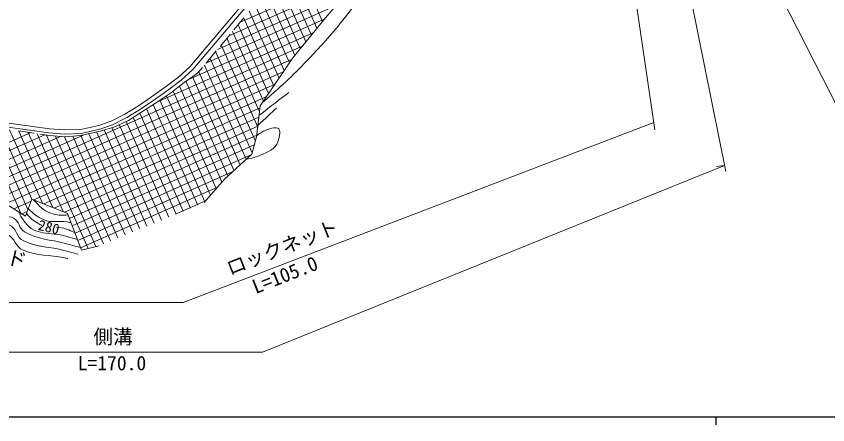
# Model space of a CAD drawing. Units: millimetres, scale not verified. Extents: x 40000 to 680000, y 20000 to 380000.
# Drawn here: x 178947 to 282259, y 204000 to 256001 of the extents above; entities that cross this region are included whole.
import ezdxf
from ezdxf.enums import TextEntityAlignment as Align

# ---------------------------------------------------------------- set-up
doc = ezdxf.new("R2010")
doc.units = ezdxf.units.MM
doc.header["$LTSCALE"] = 1000
for name, color, linetype, lineweight in [('M-BGD', 7, 'Continuous', 13), ('M-STR-HTXT', 7, 'Continuous', 13), ('M-TTL-BAND', 7, 'Continuous', 25)]:
    doc.layers.add(name, color=color, linetype=linetype, lineweight=lineweight)
doc.styles.add('ＭＳ ゴシック', font='')
doc.styles.get('ＭＳ ゴシック').set_extended_font_data('MS Gothic')

msp = doc.modelspace()

# ---------------------------------------------------------------- linework, layer by layer
at = {"layer": 'M-BGD'}
for p, q in [((224131, 262641), (207458, 255237)), ((213631, 262590), (217235, 254477)), ((214354, 263426), (217944, 255343)), ((212909, 261753), (216525, 253610)), ((222692, 260908), (206006, 253498)), ((212191, 260906), (215816, 252743)), ((211477, 260050), (215107, 251876)), ((221180, 259142), (204555, 251759)), ((210048, 258339), (213721, 250069)), ((210762, 259195), (214398, 251009)), ((219668, 257377), (203103, 250020)), ((209334, 257484), (213061, 249091)), ((208620, 256628), (212401, 248113)), ((218166, 255616), (200804, 247904)), ((207932, 255804), (206650, 254269)), ((207906, 255772), (211742, 247135)), ((207191, 254917), (211082, 246157)), ((216760, 253897), (196834, 245047)), ((206170, 253693), (204888, 252158)), ((205763, 253206), (209926, 243832)), ((206477, 254061), (210422, 245179)), ((215354, 252178), (174078, 233847)), ((205049, 252350), (209690, 241900)), ((204407, 251582), (203126, 250047)), ((204334, 251495), (209388, 240116)), ((214001, 250483), (175261, 233278)), ((203620, 250639), (208962, 238610)), ((202645, 249471), (201995, 248692)), ((202906, 249784), (208220, 237819)), ((212947, 248921), (176431, 232703)), ((201995, 248692), (200316, 247582)), ((201382, 248287), (206666, 236390)), ((202192, 248928), (207443, 237105)), ((211892, 247358), (177601, 232129)), ((200316, 247582), (198595, 246226)), ((199717, 247110), (205136, 234907)), ((200536, 247728), (205889, 235676)), ((198595, 246226), (196658, 244929)), ((198906, 246471), (204414, 234069)), ((210838, 245796), (181182, 232625)), ((196658, 244929), (194826, 243742)), ((197232, 245314), (202970, 232393)), ((198075, 245878), (203692, 233231)), ((209986, 244323), (182481, 232108)), ((195537, 244203), (201144, 231578)), ((196386, 244754), (202069, 231958)), ((209844, 243166), (183781, 231591)), ((194826, 243742), (193255, 242746)), ((193833, 243112), (199293, 230819)), ((194687, 243653), (200218, 231198)), ((209703, 242009), (185080, 231074)), ((191357, 241896), (189637, 241386)), ((191122, 241826), (196516, 229679)), ((193255, 242746), (191357, 241896)), ((192047, 242205), (197442, 230059)), ((192960, 242614), (198367, 230439)), ((180722, 241174), (168133, 235583)), ((182573, 240902), (169693, 235182)), ((187456, 240883), (172671, 234316)), ((178110, 241559), (182270, 232192)), ((181214, 241102), (179235, 241393)), ((179281, 241386), (183599, 231663)), ((180451, 241214), (184928, 231134)), ((181622, 241042), (188105, 226445)), ((183161, 240816), (181956, 240993)), ((182793, 240870), (189088, 226694)), ((185160, 240656), (183161, 240816)), ((183939, 240753), (190038, 227021)), ((187156, 240813), (185160, 240656)), ((209562, 240852), (185734, 230270)), ((186136, 240733), (191889, 227780)), ((189637, 241386), (187156, 240813)), ((187191, 240821), (192814, 228160)), ((188183, 241050), (193740, 228540)), ((189176, 241280), (194665, 228920)), ((190155, 241539), (195591, 229299)), ((184585, 240702), (171254, 234781)), ((175417, 240232), (179543, 230940)), ((176617, 239992), (180436, 231394)), ((177633, 240169), (180941, 232721)), ((185073, 240662), (190963, 227400)), ((209248, 239618), (186086, 229332)), ((208742, 238300), (186439, 228395)), ((206442, 236184), (186792, 227457)), ((204582, 234264), (187144, 226519)), ((180829, 232468), (178646, 231499)), ((203055, 232492), (199232, 230794)), ((180351, 231162), (179672, 230860)), ((185494, 230909), (187253, 226229)), ((187253, 226229), (189490, 226796))]:
    msp.add_line(p, q, dxfattribs=at)
for points in [[(218303, 255783), (223627, 262000), (224706, 263372)], [(211704, 262193), (201065, 249576), (199599, 248246), (198071, 247091), (196155, 245733), (194493, 244591), (192780, 243551), (191014, 242649), (189458, 242108), (187160, 241584), (185140, 241525), (183164, 241665), (175234, 242757), (173307, 243244), (171416, 243932), (166013, 246567), (165583, 246691)], [(212087, 261841), (201440, 249214), (199931, 247846), (198378, 246671), (196453, 245307), (194776, 244154), (193034, 243097), (191219, 242170), (189602, 241607), (187226, 241066), (185129, 241005), (183110, 241147), (175135, 242246), (173154, 242747), (171213, 243453), (165825, 246080)], [(202883, 232292), (205449, 235271), (208921, 238465), (209535, 240635), (210017, 244579), (214160, 250718), (218303, 255783)], [(164696, 245124), (162245, 238976), (161932, 235873), (165814, 236180), (171352, 234755), (174151, 233823), (177746, 232058), (180136, 230572), (180923, 232728), (185494, 230909)]]:
    msp.add_lwpolyline(points, dxfattribs=at)
for points, knots in [([(210311, 245014), (213273, 247654), (214149, 248408), (216397, 250794), (218352, 252868), (219424, 254062), (221166, 256319), (222719, 258333), (222976, 259886), (224555, 261879), (224841, 262241), (224936, 262382), (225305, 262791)], [0, 0, 0, 0, 1, 1, 1, 2, 2, 2, 3, 3, 3, 4, 4, 4, 4]), ([(209551, 240767), (209758, 240960), (209859, 241015), (210073, 241151), (210812, 241623), (211600, 241920), (212241, 241737), (212710, 241603), (212486, 240698), (212272, 240092), (211891, 239012), (211014, 238733), (209956, 238294), (209309, 238026), (208998, 237935), (208227, 237826)], [0, 0, 0, 0, 1, 1, 1, 2, 2, 2, 3, 3, 3, 4, 4, 4, 5, 5, 5, 5]), ([(156664, 233740), (156985, 233669), (157331, 233635), (157732, 233651), (159520, 233719), (160342, 234730), (162113, 234991), (163536, 235201), (164447, 235461), (165795, 234960), (166851, 234568), (167012, 233673), (167933, 233025), (169295, 232066), (170079, 231451), (171678, 230985), (173496, 230455), (174616, 230671), (176500, 230491), (177322, 230412), (177879, 230695), (178605, 230302), (179366, 229890), (179240, 229004), (179990, 228571), (181833, 227508), (183177, 227643), (185227, 227073), (185971, 226866), (186206, 226799), (187134, 226546)], [0, 0, 0, 0, 1, 1, 1, 2, 2, 2, 3, 3, 3, 4, 4, 4, 5, 5, 5, 6, 6, 6, 7, 7, 7, 8, 8, 8, 9, 9, 9, 10, 10, 10, 10]), ([(157789, 232944), (159417, 233026), (160318, 233862), (162033, 234049), (163563, 234215), (164573, 234562), (165972, 233919), (167170, 233368), (167168, 232186), (168241, 231420), (169541, 230491), (170477, 230233), (172040, 229903), (174331, 229420), (175815, 230253), (178017, 229458), (179045, 229087), (178904, 227832), (179905, 227394), (181839, 226550), (183124, 226702), (185163, 226159), (185854, 225976), (186153, 225898), (186831, 225705)], [0, 0, 0, 0, 1, 1, 1, 2, 2, 2, 3, 3, 3, 4, 4, 4, 5, 5, 5, 6, 6, 6, 7, 7, 7, 8, 8, 8, 8]), ([(159001, 232086), (160152, 232410), (160922, 233080), (162300, 233235), (163748, 233398), (164696, 233426), (166002, 232779), (167059, 232255), (166944, 231091), (167946, 230467), (169712, 229367), (171007, 229357), (173036, 228901), (174886, 228485), (176109, 228978), (177839, 228202), (178838, 227754), (178800, 226618), (179820, 226218), (181772, 225451), (183046, 225668), (185100, 225246), (185253, 225214), (185386, 225187), (185508, 225162)], [0, 0, 0, 0, 1, 1, 1, 2, 2, 2, 3, 3, 3, 4, 4, 4, 5, 5, 5, 6, 6, 6, 7, 7, 7, 8, 8, 8, 8]), ([(185572, 230701), (184643, 230641), (184178, 230650), (183354, 230934), (182328, 231288), (181940, 231781), (181155, 232635)], [0, 0, 0, 0, 1, 1, 1, 2, 2, 2, 2]), ([(180486, 231531), (181184, 230810), (181557, 230487), (182412, 230108), (183491, 229631), (184260, 230040), (185417, 229813), (185625, 229772), (185700, 229763), (185948, 229701)], [0, 0, 0, 0, 1, 1, 1, 2, 2, 2, 3, 3, 3, 3]), ([(179321, 231078), (179502, 230495), (179717, 230226), (180076, 229748), (181366, 228028), (183220, 228566), (185290, 227986), (185869, 227824), (186086, 227758), (186739, 227597)], [0, 0, 0, 0, 1, 1, 1, 2, 2, 2, 3, 3, 3, 3]), ([(180254, 230896), (180766, 230279), (181062, 230047), (181686, 229643), (181857, 229533), (182026, 229448), (182193, 229384)], [0, 0, 0, 0, 1, 1, 1, 2, 2, 2, 2]), ([(184064, 229148), (184473, 229126), (184897, 229074), (185354, 228900), (185777, 228738), (185946, 228685), (186420, 228445)], [0, 0, 0, 0, 1, 1, 1, 2, 2, 2, 2])]:
    msp.add_open_spline(points, degree=3, knots=knots, dxfattribs=at)
for points in [[(209873, 243396), (211319, 244528), (212551, 245450), (213644, 246283)], [(209712, 242081), (210680, 242985), (211395, 243697), (212094, 244296)]]:
    msp.add_open_spline(points, degree=3, dxfattribs=at)
at = {"layer": 'M-STR-HTXT'}
for p, q in [((285598, 240269), (258609, 293362)), ((260662, 278832), (269280, 236258)), ((255433, 274361), (260251, 241542)), ((200194, 219562), (260100, 242486)), ((269129, 237005), (210316, 213236)), ((269129, 237005), (268108, 236862)), ((177027, 219562), (200194, 219562)), ((174475, 213236), (210316, 213236))]:
    msp.add_line(p, q, dxfattribs=at)
at = {"layer": 'M-TTL-BAND'}
for p, q in [((40000, 205000), (579000, 205000)), ((268000, 205000), (268000, 204000))]:
    msp.add_line(p, q, dxfattribs=at)

# ---------------------------------------------------------------- texts
at = {"layer": 'M-BGD', "style": 'ＭＳ ゴシック'}
msp.add_text('280', height=1320, rotation=346.486, dxfattribs=at).set_placement((183103, 229160), align=Align.MIDDLE_CENTER)
at = {"layer": 'M-STR-HTXT', "style": 'ＭＳ ゴシック'}
for s, rotation, p in [('ロックネット', 21.532, (206355, 222461)), ('ストンガード', 346.261, (165309, 226969)), ('L=105.0', 21.532, (209632, 220118))]:
    msp.add_text(s, height=1833, rotation=rotation, dxfattribs=at).set_placement(p, align=Align.BOTTOM_LEFT)
for s, p in [('側溝', (188761, 213742)), ('L=170.0', (186768, 210383))]:
    msp.add_text(s, height=1833, dxfattribs=at).set_placement(p, align=Align.BOTTOM_LEFT)

doc.saveas('drawing.dxf')
